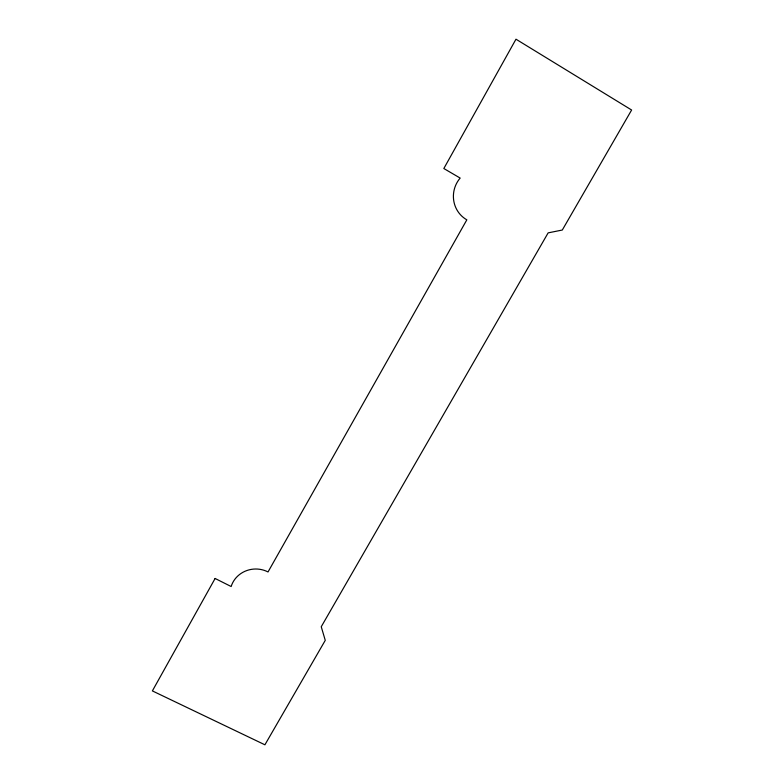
<?xml version="1.0" encoding="UTF-8"?>
<svg xmlns="http://www.w3.org/2000/svg" width="784" height="784" viewBox="0 0 784 784"><rect width="100%" height="100%" fill="white"/><g stroke="black" fill="none" stroke-linecap="round" stroke-linejoin="round"><path stroke-width="1.18" d="M215.11 578.474L152.38 690.91L264.914 744.8L325.262 640.352L321.244 626.739L548.143 232.868L562.295 230.035L631.62 110.015L515.98 39.2L443.832 168.521L460.169 178.076A27.313 26.48 -74 0 0 466.833 219.834L268.03 571.957A25.549 24.177 -2.9 0 0 231.153 586.52L215.11 578.474"/></g></svg>
